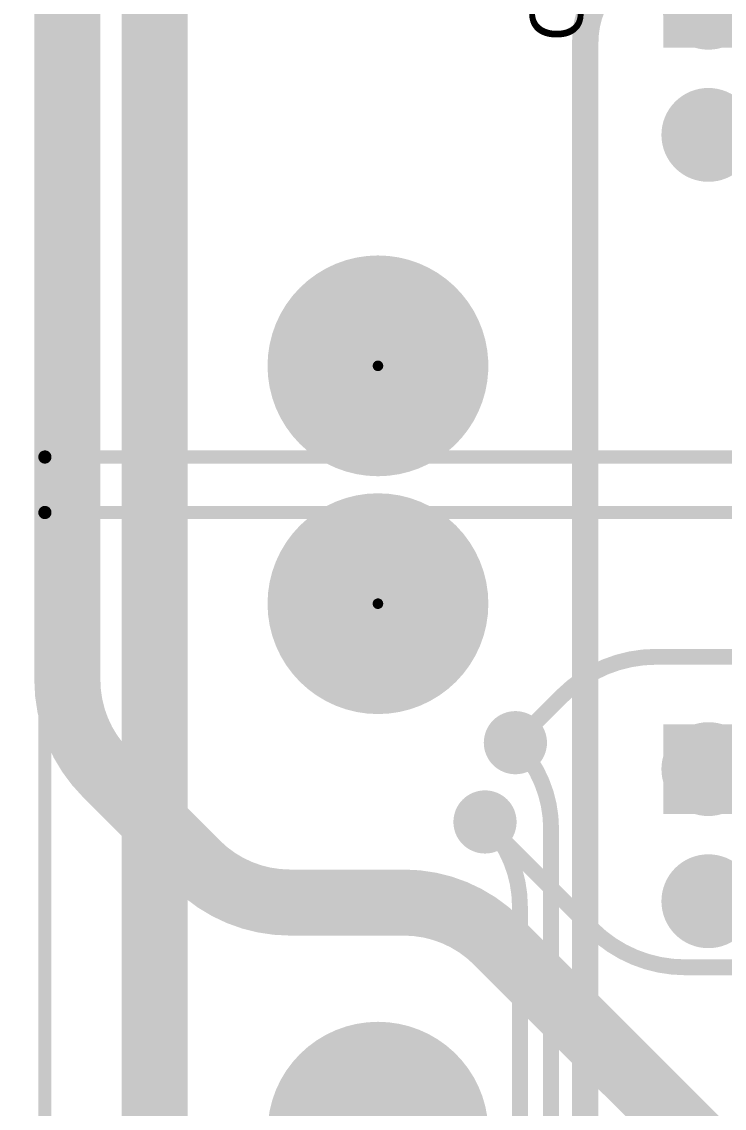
# Model space of a CAD drawing. Header units: millimetres. Extents: x 2.49 to 5.32, y 1.64 to 4.48.
# Drawn here: x 2.908 to 3.44, y 2.587 to 3.41 of the extents above; entities that cross this region are included whole.
import ezdxf

# ---------------------------------------------------------------- set-up
doc = ezdxf.new("R2010")
doc.units = ezdxf.units.MM
doc.header["$MEASUREMENT"] = 0
for name, color, linetype in [('BottomLayer', 5, 'Continuous'), ('BottomOverlay', 54, 'Continuous'), ('BottomSolder', 6, 'Continuous'), ('InternalPlane1', 76, 'Continuous'), ('InternalPlane2', 16, 'Continuous'), ('Mechanical2', 216, 'Continuous'), ('MultiLayer', 9, 'Continuous'), ('PadHoleLayer', 156, 'Continuous'), ('TopLayer', 1, 'Continuous'), ('TopOverlay', 2, 'Continuous'), ('TopSolder', 216, 'Continuous'), ('ViaHoleLayer', 16, 'Continuous')]:
    doc.layers.add(name, color=color, linetype=linetype)

# ---------------------------------------------------------------- blocks, each defined once
blk = doc.blocks.new('5520425_2_23')
at = {"layer": 'BottomLayer', "const_width": 0.03}
for points in [[(-0.0398, 0.175, 1), (-0.0098, 0.175, 1)], [(0.0602, 0.175, 1), (0.0902, 0.175, 1)], [(0.0102, 0.075, 1), (0.0402, 0.075, 1)]]:
    blk.add_lwpolyline(points, format="xyb", close=True, dxfattribs=at)
at = {"layer": 'BottomLayer'}
blk.add_solid([(-0.1048, 0.045), (-0.0448, 0.045), (-0.1048, 0.105), (-0.0448, 0.105)], dxfattribs=at)
at = {"layer": 'BottomSolder'}
for points, const_width in [([(-0.0418, 0.175, 1), (-0.0078, 0.175, 1)], 0.034), ([(0.0582, 0.175, 1), (0.0922, 0.175, 1)], 0.034), ([(0.0082, 0.075, 1), (0.0422, 0.075, 1)], 0.034), ([(-0.202, -0.175, 1), (-0.198, -0.175, 1)], 0.004), ([(0.198, -0.175, 1), (0.202, -0.175, 1)], 0.004)]:
    blk.add_lwpolyline(points, format="xyb", close=True, dxfattribs=dict(at, const_width=const_width))
blk.add_solid([(-0.1088, 0.041), (-0.0408, 0.041), (-0.1088, 0.109), (-0.0408, 0.109)], dxfattribs=at)
at = {"layer": 'InternalPlane1'}
for points, const_width in [([(-0.04256, 0.175, 1), (-0.00704, 0.175, 1)], 0.03552), ([(0.05744, 0.175, 1), (0.09296, 0.175, 1)], 0.03552), ([(-0.09256, 0.075, 1), (-0.05704, 0.075, 1)], 0.03552), ([(0.00744, 0.075, 1), (0.04296, 0.075, 1)], 0.03552), ([(-0.24178, -0.175, 1), (-0.15822, -0.175, 1)], 0.08355), ([(0.15822, -0.175, 1), (0.24178, -0.175, 1)], 0.08355)]:
    blk.add_lwpolyline(points, format="xyb", close=True, dxfattribs=dict(at, const_width=const_width))
at = {"layer": 'InternalPlane2', "const_width": 0.03552}
for points in [[(-0.04256, 0.175, 1), (-0.00704, 0.175, 1)], [(0.05744, 0.175, 1), (0.09296, 0.175, 1)], [(-0.09256, 0.075, 1), (-0.05704, 0.075, 1)], [(0.00744, 0.075, 1), (0.04296, 0.075, 1)]]:
    blk.add_lwpolyline(points, format="xyb", close=True, dxfattribs=at)
at = {"layer": 'MultiLayer', "const_width": 0.03}
for points in [[(-0.0398, 0.175, 1), (-0.0098, 0.175, 1)], [(0.0602, 0.175, 1), (0.0902, 0.175, 1)], [(0.0102, 0.075, 1), (0.0402, 0.075, 1)]]:
    blk.add_lwpolyline(points, format="xyb", close=True, dxfattribs=at)
at = {"layer": 'MultiLayer'}
blk.add_solid([(-0.1048, 0.045), (-0.0448, 0.045), (-0.1048, 0.105), (-0.0448, 0.105)], dxfattribs=at)
at = {"layer": 'PadHoleLayer'}
for points, const_width in [([(-0.03356, 0.175, 1), (-0.01604, 0.175, 1)], 0.01752), ([(0.06644, 0.175, 1), (0.08396, 0.175, 1)], 0.01752), ([(-0.08356, 0.075, 1), (-0.06604, 0.075, 1)], 0.01752), ([(0.01644, 0.075, 1), (0.03396, 0.075, 1)], 0.01752), ([(-0.23278, -0.175, 1), (-0.16722, -0.175, 1)], 0.06555), ([(0.16722, -0.175, 1), (0.23278, -0.175, 1)], 0.06555)]:
    blk.add_lwpolyline(points, format="xyb", close=True, dxfattribs=dict(at, const_width=const_width))
at = {"layer": 'TopLayer', "const_width": 0.03}
for points in [[(-0.0398, 0.175, 1), (-0.0098, 0.175, 1)], [(0.0602, 0.175, 1), (0.0902, 0.175, 1)], [(0.0102, 0.075, 1), (0.0402, 0.075, 1)]]:
    blk.add_lwpolyline(points, format="xyb", close=True, dxfattribs=at)
at = {"layer": 'TopLayer'}
blk.add_solid([(-0.1048, 0.045), (-0.0448, 0.045), (-0.1048, 0.105), (-0.0448, 0.105)], dxfattribs=at)
at = {"layer": 'TopOverlay', "const_width": 0.01}
for points in [[(0.269, 0.221), (-0.269, 0.221)], [(-0.269, -0.427), (-0.269, 0.221)], [(0.269, -0.427), (0.269, 0.221)], [(0.269, -0.427), (-0.269, -0.427)]]:
    blk.add_lwpolyline(points, dxfattribs=at)
at = {"layer": 'TopOverlay', "const_width": 0.005}
for points in [[(-0.2715, 0.221, 1), (-0.2665, 0.221, 1)], [(-0.2715, 0.221, 1), (-0.2665, 0.221, 1)], [(0.2665, 0.221, 1), (0.2715, 0.221, 1)], [(0.2665, 0.221, 1), (0.2715, 0.221, 1)], [(-0.2715, -0.427, 1), (-0.2665, -0.427, 1)], [(-0.2715, -0.427, 1), (-0.2665, -0.427, 1)], [(0.2665, -0.427, 1), (0.2715, -0.427, 1)], [(0.2665, -0.427, 1), (0.2715, -0.427, 1)]]:
    blk.add_lwpolyline(points, format="xyb", close=True, dxfattribs=at)
at = {"layer": 'TopSolder'}
for points, const_width in [([(-0.0418, 0.175, 1), (-0.0078, 0.175, 1)], 0.034), ([(0.0582, 0.175, 1), (0.0922, 0.175, 1)], 0.034), ([(0.0082, 0.075, 1), (0.0422, 0.075, 1)], 0.034), ([(-0.202, -0.175, 1), (-0.198, -0.175, 1)], 0.004), ([(0.198, -0.175, 1), (0.202, -0.175, 1)], 0.004)]:
    blk.add_lwpolyline(points, format="xyb", close=True, dxfattribs=dict(at, const_width=const_width))
blk.add_solid([(-0.1088, 0.041), (-0.0408, 0.041), (-0.1088, 0.109), (-0.0408, 0.109)], dxfattribs=at)
blk = doc.blocks.new('5520425_2_24')
at = {"layer": 'BottomLayer', "const_width": 0.03}
for points in [[(-0.0398, 0.175, 1), (-0.0098, 0.175, 1)], [(0.0602, 0.175, 1), (0.0902, 0.175, 1)], [(0.0102, 0.075, 1), (0.0402, 0.075, 1)]]:
    blk.add_lwpolyline(points, format="xyb", close=True, dxfattribs=at)
at = {"layer": 'BottomLayer'}
blk.add_solid([(-0.1048, 0.045), (-0.0448, 0.045), (-0.1048, 0.105), (-0.0448, 0.105)], dxfattribs=at)
at = {"layer": 'BottomSolder'}
for points, const_width in [([(-0.0418, 0.175, 1), (-0.0078, 0.175, 1)], 0.034), ([(0.0582, 0.175, 1), (0.0922, 0.175, 1)], 0.034), ([(0.0082, 0.075, 1), (0.0422, 0.075, 1)], 0.034), ([(-0.202, -0.175, 1), (-0.198, -0.175, 1)], 0.004), ([(0.198, -0.175, 1), (0.202, -0.175, 1)], 0.004)]:
    blk.add_lwpolyline(points, format="xyb", close=True, dxfattribs=dict(at, const_width=const_width))
blk.add_solid([(-0.1088, 0.041), (-0.0408, 0.041), (-0.1088, 0.109), (-0.0408, 0.109)], dxfattribs=at)
at = {"layer": 'InternalPlane1'}
for points, const_width in [([(-0.04256, 0.175, 1), (-0.00704, 0.175, 1)], 0.03552), ([(0.05744, 0.175, 1), (0.09296, 0.175, 1)], 0.03552), ([(-0.09256, 0.075, 1), (-0.05704, 0.075, 1)], 0.03552), ([(0.00744, 0.075, 1), (0.04296, 0.075, 1)], 0.03552), ([(-0.24178, -0.175, 1), (-0.15822, -0.175, 1)], 0.08355), ([(0.15822, -0.175, 1), (0.24178, -0.175, 1)], 0.08355)]:
    blk.add_lwpolyline(points, format="xyb", close=True, dxfattribs=dict(at, const_width=const_width))
at = {"layer": 'InternalPlane2', "const_width": 0.03552}
for points in [[(-0.04256, 0.175, 1), (-0.00704, 0.175, 1)], [(0.05744, 0.175, 1), (0.09296, 0.175, 1)], [(-0.09256, 0.075, 1), (-0.05704, 0.075, 1)], [(0.00744, 0.075, 1), (0.04296, 0.075, 1)]]:
    blk.add_lwpolyline(points, format="xyb", close=True, dxfattribs=at)
at = {"layer": 'MultiLayer', "const_width": 0.03}
for points in [[(-0.0398, 0.175, 1), (-0.0098, 0.175, 1)], [(0.0602, 0.175, 1), (0.0902, 0.175, 1)], [(0.0102, 0.075, 1), (0.0402, 0.075, 1)]]:
    blk.add_lwpolyline(points, format="xyb", close=True, dxfattribs=at)
at = {"layer": 'MultiLayer'}
blk.add_solid([(-0.1048, 0.045), (-0.0448, 0.045), (-0.1048, 0.105), (-0.0448, 0.105)], dxfattribs=at)
at = {"layer": 'PadHoleLayer'}
for points, const_width in [([(-0.03356, 0.175, 1), (-0.01604, 0.175, 1)], 0.01752), ([(0.06644, 0.175, 1), (0.08396, 0.175, 1)], 0.01752), ([(-0.08356, 0.075, 1), (-0.06604, 0.075, 1)], 0.01752), ([(0.01644, 0.075, 1), (0.03396, 0.075, 1)], 0.01752), ([(-0.23278, -0.175, 1), (-0.16722, -0.175, 1)], 0.06555), ([(0.16722, -0.175, 1), (0.23278, -0.175, 1)], 0.06555)]:
    blk.add_lwpolyline(points, format="xyb", close=True, dxfattribs=dict(at, const_width=const_width))
at = {"layer": 'TopLayer', "const_width": 0.03}
for points in [[(-0.0398, 0.175, 1), (-0.0098, 0.175, 1)], [(0.0602, 0.175, 1), (0.0902, 0.175, 1)], [(0.0102, 0.075, 1), (0.0402, 0.075, 1)]]:
    blk.add_lwpolyline(points, format="xyb", close=True, dxfattribs=at)
at = {"layer": 'TopLayer'}
blk.add_solid([(-0.1048, 0.045), (-0.0448, 0.045), (-0.1048, 0.105), (-0.0448, 0.105)], dxfattribs=at)
at = {"layer": 'TopOverlay', "const_width": 0.01}
for points in [[(0.269, 0.221), (-0.269, 0.221)], [(-0.269, -0.427), (-0.269, 0.221)], [(0.269, -0.427), (0.269, 0.221)], [(0.269, -0.427), (-0.269, -0.427)]]:
    blk.add_lwpolyline(points, dxfattribs=at)
at = {"layer": 'TopOverlay', "const_width": 0.005}
for points in [[(-0.2715, 0.221, 1), (-0.2665, 0.221, 1)], [(-0.2715, 0.221, 1), (-0.2665, 0.221, 1)], [(0.2665, 0.221, 1), (0.2715, 0.221, 1)], [(0.2665, 0.221, 1), (0.2715, 0.221, 1)], [(-0.2715, -0.427, 1), (-0.2665, -0.427, 1)], [(-0.2715, -0.427, 1), (-0.2665, -0.427, 1)], [(0.2665, -0.427, 1), (0.2715, -0.427, 1)], [(0.2665, -0.427, 1), (0.2715, -0.427, 1)]]:
    blk.add_lwpolyline(points, format="xyb", close=True, dxfattribs=at)
at = {"layer": 'TopSolder'}
for points, const_width in [([(-0.0418, 0.175, 1), (-0.0078, 0.175, 1)], 0.034), ([(0.0582, 0.175, 1), (0.0922, 0.175, 1)], 0.034), ([(0.0082, 0.075, 1), (0.0422, 0.075, 1)], 0.034), ([(-0.202, -0.175, 1), (-0.198, -0.175, 1)], 0.004), ([(0.198, -0.175, 1), (0.202, -0.175, 1)], 0.004)]:
    blk.add_lwpolyline(points, format="xyb", close=True, dxfattribs=dict(at, const_width=const_width))
blk.add_solid([(-0.1088, 0.041), (-0.0408, 0.041), (-0.1088, 0.109), (-0.0408, 0.109)], dxfattribs=at)

msp = doc.modelspace()

# ---------------------------------------------------------------- linework, layer by layer
at = {"layer": 'BottomLayer'}
for points, const_width in [([(2.943, 2.91142), (2.943, 3.464)], 0.05), ([(3.38842, 2.929), (3.45589, 2.929)], 0.012), ([(3.282, 2.864), (3.31771, 2.89971)], 0.012), ([(2.97229, 2.84071), (3.04071, 2.77229)], 0.05), ([(3.259, 2.804), (3.33971, 2.72329)], 0.012), ([(3.11142, 2.743), (3.19758, 2.743)], 0.05), ([(3.26829, 2.71371), (3.47973, 2.50227)], 0.05), ([(3.41042, 2.694), (3.528, 2.694)], 0.012)]:
    msp.add_lwpolyline(points, dxfattribs=dict(at, const_width=const_width))
for points, const_width in [([(2.9305, 2.91142, 1), (2.9555, 2.91142, 1)], 0.025), ([(2.9305, 2.91142, 1), (2.9555, 2.91142, 1)], 0.025), ([(3.38542, 2.929, 1), (3.39142, 2.929, 1)], 0.006), ([(3.38542, 2.929, 1), (3.39142, 2.929, 1)], 0.006), ([(3.31471, 2.89971, 1), (3.32071, 2.89971, 1)], 0.006), ([(3.31471, 2.89971, 1), (3.32071, 2.89971, 1)], 0.006), ([(3.27757, 2.864, 1), (3.28643, 2.864, 1)], 0.00886), ([(3.279, 2.864, 1), (3.285, 2.864, 1)], 0.006), ([(2.95979, 2.84071, 1), (2.98479, 2.84071, 1)], 0.025), ([(2.95979, 2.84071, 1), (2.98479, 2.84071, 1)], 0.025), ([(3.25457, 2.804, 1), (3.26343, 2.804, 1)], 0.00886), ([(3.256, 2.804, 1), (3.262, 2.804, 1)], 0.006), ([(3.02821, 2.77229, 1), (3.05321, 2.77229, 1)], 0.025), ([(3.02821, 2.77229, 1), (3.05321, 2.77229, 1)], 0.025), ([(3.09892, 2.743, 1), (3.12392, 2.743, 1)], 0.025), ([(3.09892, 2.743, 1), (3.12392, 2.743, 1)], 0.025), ([(3.18508, 2.743, 1), (3.21008, 2.743, 1)], 0.025), ([(3.18508, 2.743, 1), (3.21008, 2.743, 1)], 0.025), ([(3.25579, 2.71371, 1), (3.28079, 2.71371, 1)], 0.025), ([(3.25579, 2.71371, 1), (3.28079, 2.71371, 1)], 0.025), ([(3.33671, 2.72329, 1), (3.34271, 2.72329, 1)], 0.006), ([(3.33671, 2.72329, 1), (3.34271, 2.72329, 1)], 0.006), ([(3.40742, 2.694, 1), (3.41342, 2.694, 1)], 0.006), ([(3.40742, 2.694, 1), (3.41342, 2.694, 1)], 0.006)]:
    msp.add_lwpolyline(points, format="xyb", close=True, dxfattribs=dict(at, const_width=const_width))
for points, const_width in [([(2.97229, 2.84071, -0.198912), (2.943, 2.91142)], 0.05), ([(3.31771, 2.89971, -0.198912), (3.38842, 2.929)], 0.012), ([(3.11142, 2.743, -0.198912), (3.04071, 2.77229)], 0.05), ([(3.19758, 2.743, -0.198912), (3.26829, 2.71371)], 0.05), ([(3.41042, 2.694, -0.198912), (3.33971, 2.72329)], 0.012)]:
    msp.add_lwpolyline(points, format="xyb", dxfattribs=dict(at, const_width=const_width))
at = {"layer": 'BottomSolder', "const_width": 0.01286}
for points in [[(3.27557, 2.864, 1), (3.28843, 2.864, 1)], [(3.25257, 2.804, 1), (3.26543, 2.804, 1)]]:
    msp.add_lwpolyline(points, format="xyb", close=True, dxfattribs=at)
at = {"layer": 'InternalPlane1', "const_width": 0.02391}
for points in [[(3.27005, 2.864, 1), (3.29395, 2.864, 1)], [(3.24705, 2.804, 1), (3.27095, 2.804, 1)]]:
    msp.add_lwpolyline(points, format="xyb", close=True, dxfattribs=at)
at = {"layer": 'InternalPlane2', "const_width": 0.02391}
for points in [[(3.27005, 2.864, 1), (3.29395, 2.864, 1)], [(3.24705, 2.804, 1), (3.27095, 2.804, 1)]]:
    msp.add_lwpolyline(points, format="xyb", close=True, dxfattribs=at)
at = {"layer": 'Mechanical2', "const_width": 0.015}
msp.add_lwpolyline([(5.30364, 3.062, 1), (2.50836, 3.062, 1)], format="xyb", close=True, dxfattribs=at)
at = {"layer": 'MultiLayer', "const_width": 0.00886}
for points in [[(3.27757, 2.864, 1), (3.28643, 2.864, 1)], [(3.25457, 2.804, 1), (3.26343, 2.804, 1)]]:
    msp.add_lwpolyline(points, format="xyb", close=True, dxfattribs=at)
at = {"layer": 'TopLayer'}
for points, const_width in [([(3.009, 2.189), (3.009, 3.54358)], 0.05), ([(3.33487, 2.53237), (3.33487, 3.39439)], 0.02), ([(3.309, 2.51912), (3.309, 2.79882)], 0.012), ([(3.28542, 2.52011), (3.28542, 2.74022)], 0.012)]:
    msp.add_lwpolyline(points, dxfattribs=dict(at, const_width=const_width))
for points, const_width in [([(3.33487, 3.39439, -0.198912), (3.355, 3.443)], 0.02), ([(3.282, 2.864, -0.198912), (3.309, 2.79882)], 0.012), ([(3.259, 2.804, -0.198912), (3.28542, 2.74022)], 0.012)]:
    msp.add_lwpolyline(points, format="xyb", dxfattribs=dict(at, const_width=const_width))
for points, const_width in [([(3.32987, 3.39439, 1), (3.33987, 3.39439, 1)], 0.01), ([(3.32987, 3.39439, 1), (3.33987, 3.39439, 1)], 0.01), ([(3.27757, 2.864, 1), (3.28643, 2.864, 1)], 0.00886), ([(3.279, 2.864, 1), (3.285, 2.864, 1)], 0.006), ([(3.25457, 2.804, 1), (3.26343, 2.804, 1)], 0.00886), ([(3.256, 2.804, 1), (3.262, 2.804, 1)], 0.006), ([(3.306, 2.79882, 1), (3.312, 2.79882, 1)], 0.006), ([(3.306, 2.79882, 1), (3.312, 2.79882, 1)], 0.006), ([(3.28242, 2.74022, 1), (3.28842, 2.74022, 1)], 0.006), ([(3.28242, 2.74022, 1), (3.28842, 2.74022, 1)], 0.006)]:
    msp.add_lwpolyline(points, format="xyb", close=True, dxfattribs=dict(at, const_width=const_width))
at = {"layer": 'TopSolder', "const_width": 0.01286}
for points in [[(3.27557, 2.864, 1), (3.28843, 2.864, 1)], [(3.25257, 2.804, 1), (3.26543, 2.804, 1)]]:
    msp.add_lwpolyline(points, format="xyb", close=True, dxfattribs=at)
at = {"layer": 'ViaHoleLayer', "const_width": 0.00591}
for points in [[(3.27905, 2.864, 1), (3.28495, 2.864, 1)], [(3.25605, 2.804, 1), (3.26195, 2.804, 1)]]:
    msp.add_lwpolyline(points, format="xyb", close=True, dxfattribs=at)

# ---------------------------------------------------------------- block references
at = {"rotation": 270}
for name, p in [('5520425_2_23', (3.353, 3.3492)), ('5520425_2_24', (3.353, 2.7692))]:
    msp.add_blockref(name, p, dxfattribs=at)

# ---------------------------------------------------------------- texts
at = {"layer": 'BottomOverlay', "text_generation_flag": 2}
msp.add_text('C12', height=0.04, rotation=270, dxfattribs=at).set_placement((3.293, 3.395))

doc.saveas('drawing.dxf')
